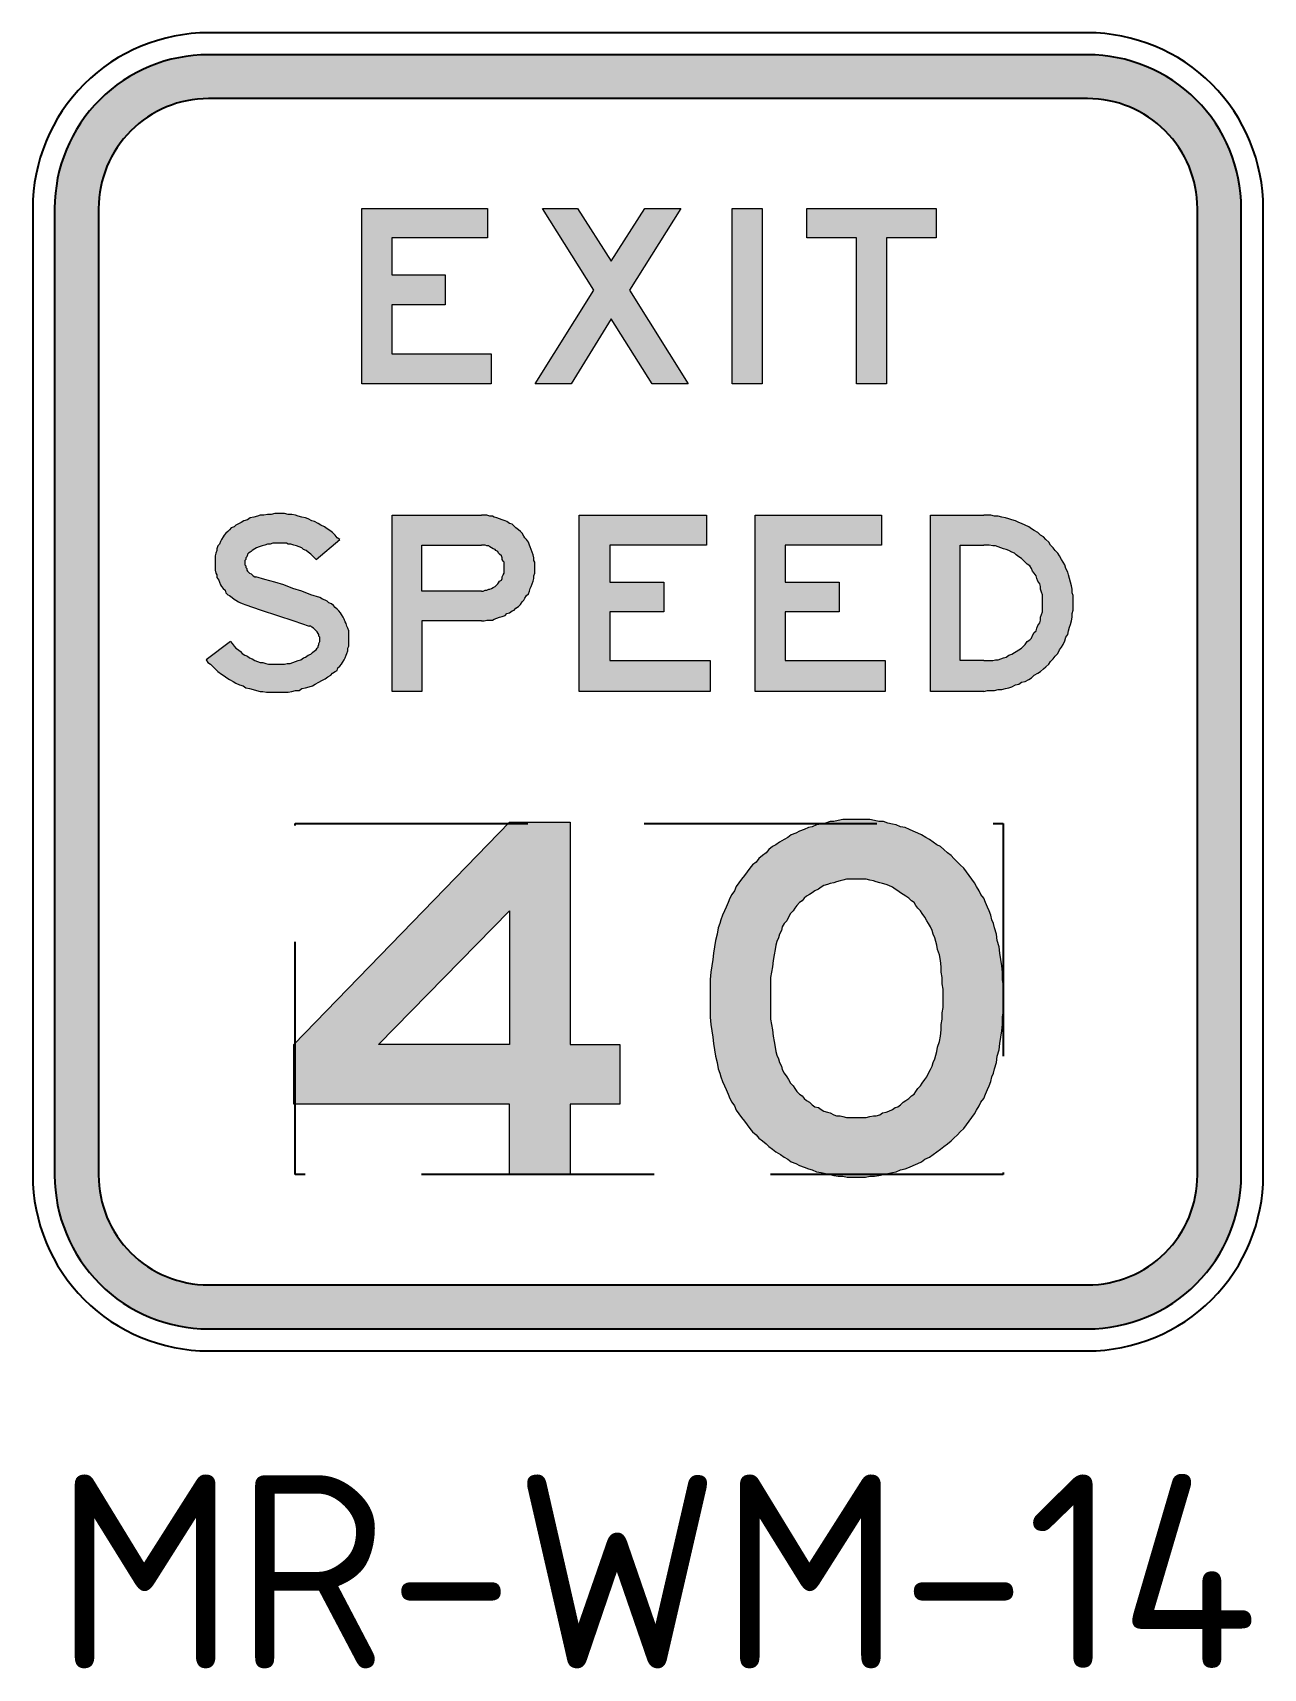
# Model space of a CAD drawing. Extents: x 231.7 to 247.6, y 190.3 to 211.4.
import ezdxf
from ezdxf.enums import TextEntityAlignment as Align

# ---------------------------------------------------------------- set-up
doc = ezdxf.new("R2010")
doc.units = 0
doc.header["$LTSCALE"] = 12
doc.header["$MEASUREMENT"] = 0
doc.linetypes.add('DASHED', pattern=[0.75, 0.5, -0.25])
doc.layers.add('L18', color=4, linetype='CONTINUOUS')
doc.layers.add('T25', color=1, linetype='CONTINUOUS')
doc.styles.add('iso', font='iso3098b.shx')

msp = doc.modelspace()

# ---------------------------------------------------------------- hatches: boundary and pattern name
at = {"layer": 'L18'}
h = msp.add_hatch(color=256, dxfattribs=at)
edge = h.paths.add_edge_path()
edge.add_line((234.001, 194.676), (245.334, 194.676))
edge.add_arc((245.334, 196.659), 1.983, 270, 360)
edge.add_line((247.317, 196.659), (247.317, 209.126))
edge.add_arc((245.334, 209.126), 1.983, 0, 90)
edge.add_line((245.334, 211.109), (234.001, 211.109))
edge.add_arc((234.001, 209.126), 1.983, 90, 180)
edge.add_line((232.017, 209.126), (232.017, 196.659))
edge.add_arc((234.001, 196.659), 1.983, 180, 270)
edge = h.paths.add_edge_path(flags=16)
edge.add_line((234.001, 195.242), (245.334, 195.242))
edge.add_arc((245.334, 196.659), 1.417, 270, 360)
edge.add_line((246.751, 196.659), (246.751, 209.126))
edge.add_arc((245.334, 209.126), 1.417, 0, 90)
edge.add_line((245.334, 210.543), (234.001, 210.543))
edge.add_arc((234.001, 209.126), 1.417, 90, 180)
edge.add_line((232.584, 209.126), (232.584, 196.659))
edge.add_arc((234.001, 196.659), 1.417, 180, 270)
h = msp.add_hatch(color=256, dxfattribs=at)
h.paths.add_polyline_path([(241.714, 209.126), (243.384, 209.126), (243.384, 208.749), (242.742, 208.749), (242.742, 206.862), (242.355, 206.862), (242.355, 208.749), (241.714, 208.749)])
h.paths.add_polyline_path([(240.751, 209.126), (241.138, 209.126), (241.138, 206.862), (240.751, 206.862)])
h.paths.add_polyline_path([(238.307, 209.126), (238.76, 209.126), (239.194, 208.447), (239.628, 209.126), (240.091, 209.126), (239.43, 208.07), (240.185, 206.862), (239.723, 206.862), (239.194, 207.702), (238.675, 206.862), (238.213, 206.862), (238.968, 208.07)])
h.paths.add_polyline_path([(235.977, 209.126), (237.6, 209.126), (237.6, 208.749), (236.364, 208.749), (236.364, 208.268), (237.053, 208.268), (237.053, 207.881), (236.364, 207.881), (236.364, 207.249), (237.647, 207.249), (237.647, 206.862), (235.977, 206.862)])
h = msp.add_hatch(color=256, dxfattribs=at)
h.paths.add_polyline_path([(241.05, 205.169), (242.68, 205.169), (242.68, 204.785), (241.434, 204.785), (241.434, 204.307), (242.133, 204.307), (242.133, 203.923), (241.434, 203.923), (241.434, 203.294), (242.727, 203.294), (242.727, 202.898), (241.05, 202.898)])
h.paths.add_polyline_path([(238.779, 205.169), (240.421, 205.169), (240.421, 204.785), (239.175, 204.785), (239.175, 204.307), (239.873, 204.307), (239.873, 203.923), (239.175, 203.923), (239.175, 203.294), (240.467, 203.294), (240.467, 202.898), (238.779, 202.898)])
h.paths.add_polyline_path([(243.996, 203.294), (243.693, 203.294), (243.693, 204.785), (243.996, 204.785), (244.031, 204.785), (244.066, 204.785), (244.112, 204.773), (244.147, 204.773), (244.182, 204.761), (244.217, 204.75), (244.252, 204.738), (244.287, 204.726), (244.322, 204.715), (244.357, 204.692), (244.392, 204.68), (244.415, 204.657), (244.45, 204.633), (244.485, 204.61), (244.508, 204.587), (244.532, 204.563), (244.555, 204.54), (244.59, 204.517), (244.613, 204.482), (244.625, 204.447), (244.648, 204.424), (244.671, 204.389), (244.683, 204.354), (244.695, 204.319), (244.718, 204.284), (244.73, 204.249), (244.73, 204.214), (244.741, 204.179), (244.753, 204.144), (244.753, 204.109), (244.753, 204.074), (244.753, 204.039), (244.753, 204.004), (244.753, 203.958), (244.753, 203.923), (244.741, 203.888), (244.73, 203.853), (244.73, 203.818), (244.718, 203.783), (244.695, 203.748), (244.683, 203.713), (244.671, 203.678), (244.648, 203.655), (244.625, 203.62), (244.613, 203.585), (244.59, 203.562), (244.555, 203.539), (244.532, 203.504), (244.508, 203.48), (244.485, 203.457), (244.45, 203.434), (244.415, 203.411), (244.392, 203.399), (244.357, 203.376), (244.322, 203.364), (244.287, 203.341), (244.252, 203.329), (244.217, 203.317), (244.182, 203.306), (244.147, 203.306), (244.112, 203.294), (244.066, 203.294), (244.031, 203.294)], flags=16)
h.paths.add_polyline_path([(243.996, 202.898), (243.309, 202.898), (243.309, 205.169), (243.996, 205.169), (244.043, 205.169), (244.089, 205.169), (244.136, 205.157), (244.182, 205.157), (244.229, 205.146), (244.275, 205.134), (244.322, 205.122), (244.357, 205.111), (244.404, 205.099), (244.45, 205.076), (244.485, 205.064), (244.532, 205.041), (244.578, 205.018), (244.613, 204.994), (244.648, 204.971), (244.695, 204.948), (244.73, 204.913), (244.765, 204.889), (244.799, 204.855), (244.834, 204.82), (244.858, 204.785), (244.893, 204.75), (244.916, 204.715), (244.951, 204.68), (244.974, 204.645), (244.997, 204.598), (245.021, 204.563), (245.044, 204.528), (245.056, 204.482), (245.079, 204.435), (245.091, 204.4), (245.102, 204.354), (245.114, 204.307), (245.126, 204.261), (245.137, 204.214), (245.137, 204.167), (245.149, 204.133), (245.149, 204.086), (245.149, 204.039), (245.149, 203.993), (245.149, 203.946), (245.137, 203.9), (245.137, 203.853), (245.126, 203.806), (245.114, 203.76), (245.102, 203.725), (245.091, 203.678), (245.079, 203.632), (245.056, 203.597), (245.044, 203.55), (245.021, 203.504), (244.997, 203.469), (244.974, 203.434), (244.951, 203.387), (244.916, 203.352), (244.893, 203.317), (244.858, 203.282), (244.834, 203.248), (244.799, 203.213), (244.765, 203.189), (244.73, 203.154), (244.695, 203.131), (244.648, 203.108), (244.613, 203.073), (244.578, 203.05), (244.532, 203.026), (244.485, 203.015), (244.45, 202.991), (244.404, 202.98), (244.357, 202.956), (244.322, 202.945), (244.275, 202.933), (244.229, 202.921), (244.182, 202.921), (244.136, 202.91), (244.089, 202.91), (244.043, 202.91)])
h.paths.add_polyline_path([(237.521, 204.191), (236.753, 204.191), (236.753, 204.785), (237.521, 204.785), (237.544, 204.785), (237.568, 204.785), (237.591, 204.773), (237.614, 204.773), (237.626, 204.761), (237.649, 204.75), (237.673, 204.738), (237.696, 204.726), (237.707, 204.715), (237.731, 204.703), (237.742, 204.68), (237.754, 204.668), (237.777, 204.645), (237.789, 204.622), (237.789, 204.598), (237.801, 204.575), (237.812, 204.563), (237.812, 204.54), (237.812, 204.517), (237.812, 204.494), (237.812, 204.47), (237.812, 204.447), (237.812, 204.424), (237.801, 204.4), (237.789, 204.377), (237.789, 204.354), (237.777, 204.331), (237.754, 204.319), (237.742, 204.296), (237.731, 204.284), (237.707, 204.261), (237.696, 204.249), (237.673, 204.237), (237.649, 204.226), (237.626, 204.214), (237.614, 204.214), (237.591, 204.202), (237.568, 204.202), (237.544, 204.191)], flags=16)
h.paths.add_polyline_path([(237.521, 203.806), (236.753, 203.806), (236.753, 202.898), (236.368, 202.898), (236.368, 205.169), (237.521, 205.169), (237.556, 205.169), (237.591, 205.169), (237.626, 205.157), (237.661, 205.157), (237.684, 205.146), (237.719, 205.134), (237.754, 205.122), (237.789, 205.111), (237.824, 205.099), (237.847, 205.087), (237.882, 205.064), (237.917, 205.053), (237.94, 205.029), (237.964, 205.006), (237.999, 204.983), (238.022, 204.959), (238.045, 204.936), (238.068, 204.901), (238.08, 204.878), (238.103, 204.855), (238.127, 204.82), (238.138, 204.785), (238.15, 204.761), (238.162, 204.726), (238.173, 204.692), (238.185, 204.657), (238.197, 204.622), (238.197, 204.587), (238.208, 204.563), (238.208, 204.528), (238.208, 204.494), (238.208, 204.459), (238.208, 204.424), (238.197, 204.389), (238.197, 204.354), (238.185, 204.319), (238.173, 204.284), (238.162, 204.249), (238.15, 204.226), (238.138, 204.191), (238.127, 204.156), (238.103, 204.133), (238.08, 204.098), (238.068, 204.074), (238.045, 204.051), (238.022, 204.016), (237.999, 203.993), (237.964, 203.97), (237.94, 203.946), (237.917, 203.935), (237.882, 203.911), (237.847, 203.9), (237.824, 203.876), (237.789, 203.865), (237.754, 203.853), (237.719, 203.841), (237.684, 203.83), (237.661, 203.818), (237.626, 203.818), (237.591, 203.818), (237.556, 203.806)])
h.paths.add_polyline_path([(234.284, 203.539), (233.969, 203.306), (233.993, 203.271), (234.028, 203.248), (234.062, 203.213), (234.097, 203.178), (234.121, 203.154), (234.167, 203.119), (234.202, 203.096), (234.237, 203.073), (234.272, 203.05), (234.319, 203.026), (234.354, 203.003), (234.4, 202.98), (234.447, 202.968), (234.482, 202.945), (234.528, 202.933), (234.575, 202.921), (234.621, 202.91), (234.668, 202.898), (234.703, 202.898), (234.75, 202.887), (234.796, 202.887), (234.843, 202.887), (234.889, 202.887), (234.936, 202.887), (234.982, 202.887), (235.029, 202.887), (235.076, 202.898), (235.122, 202.91), (235.169, 202.91), (235.204, 202.933), (235.25, 202.945), (235.297, 202.956), (235.343, 202.968), (235.378, 202.991), (235.425, 203.015), (235.46, 203.038), (235.506, 203.061), (235.541, 203.084), (235.576, 203.108), (235.6, 203.131), (235.635, 203.154), (235.658, 203.166), (235.67, 203.201), (235.693, 203.224), (235.716, 203.248), (235.728, 203.271), (235.751, 203.306), (235.763, 203.329), (235.774, 203.364), (235.786, 203.387), (235.798, 203.422), (235.798, 203.457), (235.809, 203.48), (235.809, 203.515), (235.809, 203.55), (235.809, 203.585), (235.809, 203.609), (235.809, 203.643), (235.809, 203.678), (235.798, 203.713), (235.786, 203.737), (235.774, 203.772), (235.763, 203.795), (235.751, 203.83), (235.739, 203.853), (235.716, 203.888), (235.704, 203.911), (235.681, 203.935), (235.658, 203.958), (235.635, 203.981), (235.611, 204.004), (235.588, 204.028), (235.553, 204.039), (235.53, 204.063), (235.506, 204.074), (235.472, 204.086), (235.437, 204.109), (235.32, 204.144), (235.204, 204.191), (235.087, 204.226), (234.971, 204.272), (234.854, 204.307), (234.726, 204.342), (234.61, 204.377), (234.598, 204.377), (234.575, 204.389), (234.563, 204.4), (234.552, 204.412), (234.528, 204.424), (234.517, 204.435), (234.505, 204.447), (234.493, 204.459), (234.493, 204.482), (234.482, 204.494), (234.482, 204.517), (234.47, 204.528), (234.47, 204.552), (234.47, 204.563), (234.47, 204.587), (234.482, 204.598), (234.482, 204.622), (234.493, 204.633), (234.505, 204.657), (234.505, 204.668), (234.517, 204.68), (234.54, 204.692), (234.552, 204.703), (234.563, 204.715), (234.598, 204.738), (234.621, 204.75), (234.656, 204.761), (234.691, 204.773), (234.726, 204.785), (234.761, 204.796), (234.796, 204.796), (234.831, 204.808), (234.866, 204.808), (234.901, 204.808), (234.936, 204.808), (234.971, 204.808), (235.006, 204.808), (235.029, 204.796), (235.064, 204.796), (235.099, 204.785), (235.134, 204.773), (235.169, 204.761), (235.204, 204.75), (235.227, 204.726), (235.262, 204.715), (235.285, 204.692), (235.32, 204.668), (235.343, 204.645), (235.367, 204.622), (235.39, 204.598), (235.693, 204.855), (235.658, 204.878), (235.635, 204.913), (235.6, 204.948), (235.565, 204.971), (235.53, 204.994), (235.495, 205.018), (235.448, 205.041), (235.413, 205.064), (235.367, 205.087), (235.332, 205.099), (235.285, 205.122), (235.25, 205.134), (235.204, 205.146), (235.157, 205.157), (235.122, 205.169), (235.076, 205.181), (235.029, 205.181), (234.982, 205.192), (234.936, 205.192), (234.889, 205.192), (234.854, 205.192), (234.808, 205.181), (234.761, 205.181), (234.715, 205.169), (234.668, 205.169), (234.633, 205.157), (234.586, 205.146), (234.54, 205.134), (234.505, 205.111), (234.458, 205.099), (234.423, 205.076), (234.377, 205.053), (234.354, 205.041), (234.33, 205.018), (234.295, 205.006), (234.272, 204.983), (234.249, 204.959), (234.225, 204.936), (234.202, 204.913), (234.191, 204.889), (234.167, 204.855), (234.156, 204.831), (234.144, 204.796), (234.121, 204.773), (234.109, 204.738), (234.109, 204.715), (234.097, 204.68), (234.086, 204.645), (234.086, 204.622), (234.086, 204.587), (234.086, 204.552), (234.086, 204.517), (234.086, 204.494), (234.086, 204.459), (234.097, 204.424), (234.109, 204.4), (234.109, 204.365), (234.132, 204.331), (234.144, 204.307), (234.156, 204.272), (234.167, 204.249), (234.191, 204.226), (234.214, 204.202), (234.225, 204.167), (234.249, 204.144), (234.272, 204.133), (234.307, 204.109), (234.33, 204.086), (234.354, 204.074), (234.389, 204.051), (234.412, 204.039), (234.447, 204.028), (234.47, 204.016), (234.68, 203.946), (234.889, 203.876), (235.099, 203.806), (235.297, 203.737), (235.32, 203.737), (235.332, 203.725), (235.355, 203.713), (235.367, 203.702), (235.378, 203.69), (235.39, 203.678), (235.402, 203.667), (235.413, 203.643), (235.425, 203.632), (235.425, 203.609), (235.437, 203.597), (235.437, 203.574), (235.437, 203.562), (235.437, 203.539), (235.425, 203.515), (235.425, 203.504), (235.413, 203.48), (235.413, 203.469), (235.402, 203.457), (235.39, 203.434), (235.367, 203.422), (235.343, 203.399), (235.32, 203.376), (235.285, 203.364), (235.25, 203.341), (235.227, 203.329), (235.192, 203.306), (235.157, 203.294), (235.122, 203.282), (235.087, 203.271), (235.052, 203.259), (235.017, 203.259), (234.982, 203.248), (234.947, 203.248), (234.913, 203.248), (234.878, 203.248), (234.843, 203.248), (234.808, 203.248), (234.773, 203.248), (234.738, 203.259), (234.703, 203.271), (234.668, 203.271), (234.633, 203.282), (234.598, 203.294), (234.563, 203.317), (234.528, 203.329), (234.505, 203.352), (234.47, 203.364), (234.435, 203.387), (234.412, 203.411), (234.389, 203.434), (234.354, 203.457), (234.33, 203.48), (234.307, 203.515)])
h = msp.add_hatch(color=256, dxfattribs=at)
h.paths.add_polyline_path([(236.194, 198.345), (237.882, 200.068), (237.882, 198.345)], flags=17)
h.paths.add_polyline_path([(235.099, 198.345), (237.882, 201.21), (238.662, 201.21), (238.662, 198.345), (239.303, 198.345), (239.303, 197.576), (238.662, 197.576), (238.662, 196.668), (237.882, 196.668), (237.882, 197.576), (235.099, 197.576)])
h.paths.add_polyline_path([(242.354, 200.476), (242.319, 200.476), (242.272, 200.476), (242.226, 200.476), (242.179, 200.464), (242.144, 200.453), (242.098, 200.441), (242.063, 200.429), (242.016, 200.418), (241.981, 200.406), (241.935, 200.394), (241.9, 200.371), (241.865, 200.348), (241.818, 200.325), (241.783, 200.301), (241.748, 200.278), (241.713, 200.255), (241.679, 200.231), (241.655, 200.196), (241.62, 200.173), (241.585, 200.138), (241.562, 200.103), (241.539, 200.068), (241.504, 200.033), (241.481, 199.987), (241.457, 199.94), (241.422, 199.905), (241.399, 199.859), (241.387, 199.812), (241.364, 199.766), (241.352, 199.719), (241.329, 199.672), (241.317, 199.626), (241.306, 199.568), (241.294, 199.498), (241.283, 199.428), (241.271, 199.346), (241.259, 199.276), (241.248, 199.207), (241.248, 199.125), (241.248, 199.055), (241.248, 198.974), (241.248, 198.904), (241.248, 198.822), (241.248, 198.752), (241.248, 198.671), (241.259, 198.601), (241.271, 198.531), (241.283, 198.45), (241.294, 198.38), (241.306, 198.31), (241.317, 198.252), (241.329, 198.205), (241.352, 198.158), (241.364, 198.112), (241.387, 198.065), (241.399, 198.019), (241.422, 197.972), (241.457, 197.926), (241.481, 197.891), (241.504, 197.844), (241.539, 197.809), (241.562, 197.774), (241.585, 197.739), (241.62, 197.704), (241.655, 197.681), (241.679, 197.646), (241.713, 197.623), (241.748, 197.6), (241.783, 197.565), (241.818, 197.541), (241.865, 197.53), (241.9, 197.506), (241.935, 197.483), (241.981, 197.471), (242.016, 197.46), (242.063, 197.436), (242.098, 197.425), (242.144, 197.425), (242.179, 197.413), (242.226, 197.402), (242.272, 197.402), (242.319, 197.402), (242.354, 197.402), (242.401, 197.402), (242.447, 197.402), (242.482, 197.402), (242.529, 197.413), (242.575, 197.425), (242.61, 197.425), (242.657, 197.436), (242.692, 197.46), (242.738, 197.471), (242.773, 197.483), (242.82, 197.506), (242.855, 197.53), (242.89, 197.541), (242.925, 197.565), (242.959, 197.6), (242.994, 197.623), (243.029, 197.646), (243.064, 197.681), (243.099, 197.704), (243.123, 197.739), (243.146, 197.774), (243.181, 197.809), (243.204, 197.844), (243.239, 197.891), (243.262, 197.926), (243.286, 197.972), (243.309, 198.019), (243.332, 198.065), (243.344, 198.112), (243.367, 198.158), (243.379, 198.205), (243.39, 198.252), (243.402, 198.31), (243.425, 198.38), (243.437, 198.45), (243.449, 198.531), (243.449, 198.601), (243.46, 198.671), (243.46, 198.752), (243.472, 198.822), (243.472, 198.904), (243.472, 198.974), (243.472, 199.055), (243.46, 199.125), (243.46, 199.207), (243.449, 199.276), (243.449, 199.346), (243.437, 199.428), (243.425, 199.498), (243.402, 199.568), (243.39, 199.626), (243.379, 199.672), (243.367, 199.719), (243.344, 199.766), (243.332, 199.812), (243.309, 199.859), (243.286, 199.905), (243.262, 199.94), (243.239, 199.987), (243.204, 200.033), (243.181, 200.068), (243.146, 200.103), (243.123, 200.138), (243.099, 200.173), (243.064, 200.196), (243.029, 200.231), (242.994, 200.255), (242.959, 200.278), (242.925, 200.301), (242.89, 200.325), (242.855, 200.348), (242.82, 200.371), (242.773, 200.394), (242.738, 200.406), (242.692, 200.418), (242.657, 200.429), (242.61, 200.441), (242.575, 200.453), (242.529, 200.464), (242.482, 200.476), (242.447, 200.476), (242.401, 200.476)], flags=16)
h.paths.add_polyline_path([(242.354, 201.245), (242.296, 201.245), (242.237, 201.245), (242.179, 201.245), (242.121, 201.233), (242.063, 201.221), (242.016, 201.221), (241.958, 201.198), (241.9, 201.186), (241.842, 201.175), (241.783, 201.151), (241.737, 201.14), (241.679, 201.116), (241.62, 201.093), (241.574, 201.07), (241.515, 201.047), (241.469, 201.012), (241.422, 200.988), (241.364, 200.953), (241.317, 200.918), (241.271, 200.895), (241.224, 200.86), (241.189, 200.814), (241.143, 200.779), (241.096, 200.744), (241.061, 200.697), (241.015, 200.662), (240.98, 200.616), (240.945, 200.569), (240.91, 200.522), (240.875, 200.476), (240.84, 200.429), (240.805, 200.383), (240.782, 200.325), (240.747, 200.278), (240.724, 200.231), (240.7, 200.173), (240.677, 200.115), (240.654, 200.068), (240.63, 200.01), (240.607, 199.952), (240.595, 199.905), (240.572, 199.847), (240.561, 199.766), (240.537, 199.684), (240.526, 199.603), (240.514, 199.521), (240.502, 199.439), (240.491, 199.358), (240.479, 199.276), (240.467, 199.183), (240.467, 199.102), (240.467, 199.02), (240.467, 198.939), (240.467, 198.857), (240.467, 198.776), (240.467, 198.694), (240.479, 198.601), (240.491, 198.519), (240.502, 198.438), (240.514, 198.356), (240.526, 198.275), (240.537, 198.193), (240.561, 198.112), (240.572, 198.03), (240.595, 197.972), (240.607, 197.926), (240.63, 197.867), (240.654, 197.809), (240.677, 197.763), (240.7, 197.704), (240.724, 197.646), (240.747, 197.6), (240.782, 197.553), (240.805, 197.495), (240.84, 197.448), (240.875, 197.402), (240.91, 197.355), (240.945, 197.308), (240.98, 197.262), (241.015, 197.215), (241.061, 197.18), (241.096, 197.134), (241.143, 197.099), (241.189, 197.064), (241.224, 197.029), (241.271, 196.994), (241.317, 196.959), (241.376, 196.924), (241.422, 196.889), (241.469, 196.866), (241.515, 196.831), (241.574, 196.808), (241.62, 196.784), (241.679, 196.761), (241.737, 196.738), (241.783, 196.726), (241.842, 196.703), (241.9, 196.691), (241.958, 196.68), (242.016, 196.668), (242.063, 196.656), (242.121, 196.645), (242.179, 196.645), (242.237, 196.633), (242.296, 196.633), (242.354, 196.633), (242.412, 196.633), (242.47, 196.633), (242.529, 196.645), (242.587, 196.645), (242.645, 196.656), (242.703, 196.668), (242.762, 196.68), (242.82, 196.691), (242.866, 196.703), (242.925, 196.726), (242.983, 196.738), (243.041, 196.761), (243.088, 196.784), (243.146, 196.808), (243.192, 196.831), (243.239, 196.866), (243.297, 196.889), (243.344, 196.924), (243.39, 196.959), (243.437, 196.994), (243.484, 197.029), (243.53, 197.064), (243.577, 197.099), (243.612, 197.134), (243.658, 197.18), (243.693, 197.215), (243.74, 197.262), (243.775, 197.308), (243.81, 197.355), (243.845, 197.402), (243.879, 197.448), (243.903, 197.495), (243.938, 197.553), (243.961, 197.6), (243.996, 197.646), (244.019, 197.704), (244.043, 197.763), (244.066, 197.809), (244.089, 197.867), (244.101, 197.926), (244.124, 197.972), (244.136, 198.03), (244.159, 198.112), (244.171, 198.193), (244.194, 198.275), (244.206, 198.356), (244.217, 198.438), (244.229, 198.519), (244.24, 198.601), (244.24, 198.694), (244.252, 198.776), (244.252, 198.857), (244.252, 198.939), (244.252, 199.02), (244.252, 199.102), (244.24, 199.183), (244.24, 199.276), (244.229, 199.358), (244.217, 199.439), (244.206, 199.521), (244.194, 199.603), (244.171, 199.684), (244.159, 199.766), (244.136, 199.847), (244.124, 199.905), (244.101, 199.952), (244.089, 200.01), (244.066, 200.068), (244.043, 200.115), (244.019, 200.173), (243.996, 200.231), (243.961, 200.278), (243.938, 200.325), (243.903, 200.383), (243.879, 200.429), (243.845, 200.476), (243.81, 200.522), (243.775, 200.569), (243.74, 200.616), (243.693, 200.662), (243.658, 200.697), (243.612, 200.744), (243.577, 200.779), (243.53, 200.814), (243.484, 200.86), (243.437, 200.895), (243.39, 200.918), (243.344, 200.953), (243.297, 200.988), (243.251, 201.012), (243.192, 201.047), (243.146, 201.07), (243.088, 201.093), (243.041, 201.116), (242.983, 201.14), (242.925, 201.151), (242.866, 201.175), (242.82, 201.186), (242.762, 201.198), (242.703, 201.221), (242.645, 201.221), (242.587, 201.233), (242.529, 201.245), (242.47, 201.245), (242.412, 201.245)])

# ---------------------------------------------------------------- linework, layer by layer
msp.add_line((231.734, 209.126), (231.734, 209.126), dxfattribs=at)
for points in [[(234.001, 194.392), (245.334, 194.392, 0.414214), (247.601, 196.659), (247.601, 209.126, 0.414214), (245.334, 211.392), (234.001, 211.392, 0.414214), (231.734, 209.126), (231.734, 196.659, 0.414214)], [(234.001, 194.676), (245.334, 194.676, 0.414214), (247.317, 196.659), (247.317, 209.126, 0.414214), (245.334, 211.109), (234.001, 211.109, 0.414214), (232.017, 209.126), (232.017, 196.659, 0.414214)], [(234.001, 195.242), (245.334, 195.242, 0.414214), (246.751, 196.659), (246.751, 209.126, 0.414214), (245.334, 210.543), (234.001, 210.543, 0.414214), (232.584, 209.126), (232.584, 196.659, 0.414214)]]:
    msp.add_lwpolyline(points, format="xyb", close=True, dxfattribs=at)
at = {"layer": 'L18', "lineweight": 0}
for points in [[(235.977, 209.126), (237.6, 209.126), (237.6, 208.749), (236.364, 208.749), (236.364, 208.268), (237.053, 208.268), (237.053, 207.881), (236.364, 207.881), (236.364, 207.249), (237.647, 207.249), (237.647, 206.862), (235.977, 206.862), (235.977, 209.126), (235.977, 209.126)], [(238.307, 209.126), (238.76, 209.126), (239.194, 208.447), (239.628, 209.126), (240.091, 209.126), (239.43, 208.07), (240.185, 206.862), (239.723, 206.862), (239.194, 207.702), (238.675, 206.862), (238.213, 206.862), (238.968, 208.07), (238.307, 209.126), (238.307, 209.126)], [(240.751, 209.126), (241.138, 209.126), (241.138, 206.862), (240.751, 206.862), (240.751, 209.126), (240.751, 209.126)], [(241.714, 209.126), (243.384, 209.126), (243.384, 208.749), (242.742, 208.749), (242.742, 206.862), (242.355, 206.862), (242.355, 208.749), (241.714, 208.749), (241.714, 209.126), (241.714, 209.126)], [(235.39, 204.598), (235.693, 204.855), (235.658, 204.878), (235.635, 204.913), (235.6, 204.948), (235.565, 204.971), (235.53, 204.994), (235.495, 205.018), (235.448, 205.041), (235.413, 205.064), (235.367, 205.087), (235.332, 205.099), (235.285, 205.122), (235.25, 205.134), (235.204, 205.146), (235.157, 205.157), (235.122, 205.169), (235.076, 205.181), (235.029, 205.181), (234.982, 205.192), (234.936, 205.192), (234.889, 205.192), (234.854, 205.192), (234.808, 205.181), (234.761, 205.181), (234.715, 205.169), (234.668, 205.169), (234.633, 205.157), (234.586, 205.146), (234.54, 205.134), (234.505, 205.111), (234.458, 205.099), (234.423, 205.076), (234.377, 205.053), (234.354, 205.041), (234.33, 205.018), (234.295, 205.006), (234.272, 204.983), (234.249, 204.959), (234.225, 204.936), (234.202, 204.913), (234.191, 204.889), (234.167, 204.855), (234.156, 204.831), (234.144, 204.796), (234.121, 204.773), (234.109, 204.738), (234.109, 204.715), (234.097, 204.68), (234.086, 204.645), (234.086, 204.622), (234.086, 204.587), (234.086, 204.552), (234.086, 204.517), (234.086, 204.494), (234.086, 204.459), (234.097, 204.424), (234.109, 204.4), (234.109, 204.365), (234.132, 204.331), (234.144, 204.307), (234.156, 204.272), (234.167, 204.249), (234.191, 204.226), (234.214, 204.202), (234.225, 204.167), (234.249, 204.144), (234.272, 204.133), (234.307, 204.109), (234.33, 204.086), (234.354, 204.074), (234.389, 204.051), (234.412, 204.039), (234.447, 204.028), (234.47, 204.016), (234.68, 203.946), (234.889, 203.876), (235.099, 203.806), (235.297, 203.737)], [(237.521, 203.806), (236.753, 203.806), (236.753, 202.898), (236.368, 202.898), (236.368, 205.169)], [(236.368, 205.169), (237.521, 205.169)], [(238.208, 204.494), (238.208, 204.528), (238.208, 204.563), (238.197, 204.587), (238.197, 204.622), (238.185, 204.657), (238.173, 204.692), (238.162, 204.726), (238.15, 204.761), (238.138, 204.785), (238.127, 204.82), (238.103, 204.855), (238.08, 204.878), (238.068, 204.901), (238.045, 204.936), (238.022, 204.959), (237.999, 204.983), (237.964, 205.006), (237.94, 205.029), (237.917, 205.053), (237.882, 205.064), (237.847, 205.087), (237.824, 205.099), (237.789, 205.111), (237.754, 205.122), (237.719, 205.134), (237.684, 205.146), (237.661, 205.157), (237.626, 205.157), (237.591, 205.169), (237.556, 205.169), (237.521, 205.169)], [(238.779, 205.169), (240.421, 205.169), (240.421, 204.785), (239.175, 204.785), (239.175, 204.307), (239.873, 204.307), (239.873, 203.923), (239.175, 203.923), (239.175, 203.294), (240.467, 203.294), (240.467, 202.898), (238.779, 202.898), (238.779, 205.169), (238.779, 205.169)], [(241.05, 205.169), (242.68, 205.169), (242.68, 204.785), (241.434, 204.785), (241.434, 204.307), (242.133, 204.307), (242.133, 203.923), (241.434, 203.923), (241.434, 203.294), (242.727, 203.294), (242.727, 202.898), (241.05, 202.898), (241.05, 205.169), (241.05, 205.169)], [(243.996, 202.898), (243.309, 202.898), (243.309, 205.169)], [(243.309, 205.169), (243.996, 205.169)], [(245.149, 204.039), (245.149, 204.086), (245.149, 204.133), (245.137, 204.167), (245.137, 204.214), (245.126, 204.261), (245.114, 204.307), (245.102, 204.354), (245.091, 204.4), (245.079, 204.435), (245.056, 204.482), (245.044, 204.528), (245.021, 204.563), (244.997, 204.598), (244.974, 204.645), (244.951, 204.68), (244.916, 204.715), (244.893, 204.75), (244.858, 204.785), (244.834, 204.82), (244.799, 204.855), (244.765, 204.889), (244.73, 204.913), (244.695, 204.948), (244.648, 204.971), (244.613, 204.994), (244.578, 205.018), (244.532, 205.041), (244.485, 205.064), (244.45, 205.076), (244.404, 205.099), (244.357, 205.111), (244.322, 205.122), (244.275, 205.134), (244.229, 205.146), (244.182, 205.157), (244.136, 205.157), (244.089, 205.169), (244.043, 205.169), (243.996, 205.169)], [(234.563, 204.715), (234.552, 204.703), (234.54, 204.692), (234.517, 204.68), (234.505, 204.668), (234.505, 204.657), (234.493, 204.633), (234.482, 204.622), (234.482, 204.598), (234.47, 204.587), (234.47, 204.563), (234.47, 204.552), (234.47, 204.528), (234.482, 204.517), (234.482, 204.494), (234.493, 204.482), (234.493, 204.459), (234.505, 204.447), (234.517, 204.435), (234.528, 204.424), (234.552, 204.412), (234.563, 204.4), (234.575, 204.389), (234.598, 204.377), (234.61, 204.377)], [(235.39, 204.598), (235.367, 204.622), (235.343, 204.645), (235.32, 204.668), (235.285, 204.692), (235.262, 204.715), (235.227, 204.726), (235.204, 204.75), (235.169, 204.761), (235.134, 204.773), (235.099, 204.785), (235.064, 204.796), (235.029, 204.796), (235.006, 204.808), (234.971, 204.808), (234.936, 204.808), (234.901, 204.808), (234.866, 204.808), (234.831, 204.808), (234.796, 204.796), (234.761, 204.796), (234.726, 204.785), (234.691, 204.773), (234.656, 204.761), (234.621, 204.75), (234.598, 204.738), (234.563, 204.715)], [(237.521, 204.191), (236.753, 204.191), (236.753, 204.785)], [(236.753, 204.785), (237.521, 204.785)], [(237.812, 204.494), (237.812, 204.517), (237.812, 204.54), (237.812, 204.563), (237.801, 204.575), (237.789, 204.598), (237.789, 204.622), (237.777, 204.645), (237.754, 204.668), (237.742, 204.68), (237.731, 204.703), (237.707, 204.715), (237.696, 204.726), (237.673, 204.738), (237.649, 204.75), (237.626, 204.761), (237.614, 204.773), (237.591, 204.773), (237.568, 204.785), (237.544, 204.785), (237.521, 204.785)], [(243.996, 203.294), (243.693, 203.294), (243.693, 204.785)], [(243.693, 204.785), (243.996, 204.785)], [(244.753, 204.039), (244.753, 204.074), (244.753, 204.109), (244.753, 204.144), (244.741, 204.179), (244.73, 204.214), (244.73, 204.249), (244.718, 204.284), (244.695, 204.319), (244.683, 204.354), (244.671, 204.389), (244.648, 204.424), (244.625, 204.447), (244.613, 204.482), (244.59, 204.517), (244.555, 204.54), (244.532, 204.563), (244.508, 204.587), (244.485, 204.61), (244.45, 204.633), (244.415, 204.657), (244.392, 204.68), (244.357, 204.692), (244.322, 204.715), (244.287, 204.726), (244.252, 204.738), (244.217, 204.75), (244.182, 204.761), (244.147, 204.773), (244.112, 204.773), (244.066, 204.785), (244.031, 204.785), (243.996, 204.785)], [(237.521, 204.191), (237.544, 204.191), (237.568, 204.202), (237.591, 204.202), (237.614, 204.214), (237.626, 204.214), (237.649, 204.226), (237.673, 204.237), (237.696, 204.249), (237.707, 204.261), (237.731, 204.284), (237.742, 204.296), (237.754, 204.319), (237.777, 204.331), (237.789, 204.354), (237.789, 204.377), (237.801, 204.4), (237.812, 204.424), (237.812, 204.447), (237.812, 204.47), (237.812, 204.494)], [(237.521, 203.806), (237.556, 203.806), (237.591, 203.818), (237.626, 203.818), (237.661, 203.818), (237.684, 203.83), (237.719, 203.841), (237.754, 203.853), (237.789, 203.865), (237.824, 203.876), (237.847, 203.9), (237.882, 203.911), (237.917, 203.935), (237.94, 203.946), (237.964, 203.97), (237.999, 203.993), (238.022, 204.016), (238.045, 204.051), (238.068, 204.074), (238.08, 204.098), (238.103, 204.133), (238.127, 204.156), (238.138, 204.191), (238.15, 204.226), (238.162, 204.249), (238.173, 204.284), (238.185, 204.319), (238.197, 204.354), (238.197, 204.389), (238.208, 204.424), (238.208, 204.459), (238.208, 204.494)], [(233.969, 203.306), (233.993, 203.271), (234.028, 203.248), (234.062, 203.213), (234.097, 203.178), (234.121, 203.154), (234.167, 203.119), (234.202, 203.096), (234.237, 203.073), (234.272, 203.05), (234.319, 203.026), (234.354, 203.003), (234.4, 202.98), (234.447, 202.968), (234.482, 202.945), (234.528, 202.933), (234.575, 202.921), (234.621, 202.91), (234.668, 202.898), (234.703, 202.898), (234.75, 202.887), (234.796, 202.887), (234.843, 202.887), (234.889, 202.887), (234.936, 202.887), (234.982, 202.887), (235.029, 202.887), (235.076, 202.898), (235.122, 202.91), (235.169, 202.91), (235.204, 202.933), (235.25, 202.945), (235.297, 202.956), (235.343, 202.968), (235.378, 202.991), (235.425, 203.015), (235.46, 203.038), (235.506, 203.061), (235.541, 203.084), (235.576, 203.108), (235.6, 203.131), (235.635, 203.154), (235.658, 203.166), (235.67, 203.201), (235.693, 203.224), (235.716, 203.248), (235.728, 203.271), (235.751, 203.306), (235.763, 203.329), (235.774, 203.364), (235.786, 203.387), (235.798, 203.422), (235.798, 203.457), (235.809, 203.48), (235.809, 203.515), (235.809, 203.55), (235.809, 203.585), (235.809, 203.609), (235.809, 203.643), (235.809, 203.678), (235.798, 203.713), (235.786, 203.737), (235.774, 203.772), (235.763, 203.795), (235.751, 203.83), (235.739, 203.853), (235.716, 203.888), (235.704, 203.911), (235.681, 203.935), (235.658, 203.958), (235.635, 203.981), (235.611, 204.004), (235.588, 204.028), (235.553, 204.039), (235.53, 204.063), (235.506, 204.074), (235.472, 204.086), (235.437, 204.109), (235.32, 204.144), (235.204, 204.191), (235.087, 204.226), (234.971, 204.272), (234.854, 204.307), (234.726, 204.342), (234.61, 204.377)], [(243.996, 203.294), (244.031, 203.294), (244.066, 203.294), (244.112, 203.294), (244.147, 203.306), (244.182, 203.306), (244.217, 203.317), (244.252, 203.329), (244.287, 203.341), (244.322, 203.364), (244.357, 203.376), (244.392, 203.399), (244.415, 203.411), (244.45, 203.434), (244.485, 203.457), (244.508, 203.48), (244.532, 203.504), (244.555, 203.539), (244.59, 203.562), (244.613, 203.585), (244.625, 203.62), (244.648, 203.655), (244.671, 203.678), (244.683, 203.713), (244.695, 203.748), (244.718, 203.783), (244.73, 203.818), (244.73, 203.853), (244.741, 203.888), (244.753, 203.923), (244.753, 203.958), (244.753, 204.004), (244.753, 204.039)], [(243.996, 202.898), (244.043, 202.91), (244.089, 202.91), (244.136, 202.91), (244.182, 202.921), (244.229, 202.921), (244.275, 202.933), (244.322, 202.945), (244.357, 202.956), (244.404, 202.98), (244.45, 202.991), (244.485, 203.015), (244.532, 203.026), (244.578, 203.05), (244.613, 203.073), (244.648, 203.108), (244.695, 203.131), (244.73, 203.154), (244.765, 203.189), (244.799, 203.213), (244.834, 203.248), (244.858, 203.282), (244.893, 203.317), (244.916, 203.352), (244.951, 203.387), (244.974, 203.434), (244.997, 203.469), (245.021, 203.504), (245.044, 203.55), (245.056, 203.597), (245.079, 203.632), (245.091, 203.678), (245.102, 203.725), (245.114, 203.76), (245.126, 203.806), (245.137, 203.853), (245.137, 203.9), (245.149, 203.946), (245.149, 203.993), (245.149, 204.039)], [(235.367, 203.422), (235.39, 203.434), (235.402, 203.457), (235.413, 203.469), (235.413, 203.48), (235.425, 203.504), (235.425, 203.515), (235.437, 203.539), (235.437, 203.562), (235.437, 203.574), (235.437, 203.597), (235.425, 203.609), (235.425, 203.632), (235.413, 203.643), (235.402, 203.667), (235.39, 203.678), (235.378, 203.69), (235.367, 203.702), (235.355, 203.713), (235.332, 203.725), (235.32, 203.737), (235.297, 203.737)], [(234.284, 203.539), (233.969, 203.306)], [(234.284, 203.539), (234.307, 203.515), (234.33, 203.48), (234.354, 203.457), (234.389, 203.434), (234.412, 203.411), (234.435, 203.387), (234.47, 203.364), (234.505, 203.352), (234.528, 203.329), (234.563, 203.317), (234.598, 203.294), (234.633, 203.282), (234.668, 203.271), (234.703, 203.271), (234.738, 203.259), (234.773, 203.248), (234.808, 203.248), (234.843, 203.248), (234.878, 203.248), (234.913, 203.248), (234.947, 203.248), (234.982, 203.248), (235.017, 203.259), (235.052, 203.259), (235.087, 203.271), (235.122, 203.282), (235.157, 203.294), (235.192, 203.306), (235.227, 203.329), (235.25, 203.341), (235.285, 203.364), (235.32, 203.376), (235.343, 203.399), (235.367, 203.422)], [(242.354, 201.245), (242.296, 201.245), (242.237, 201.245), (242.179, 201.245), (242.121, 201.233), (242.063, 201.221), (242.016, 201.221), (241.958, 201.198), (241.9, 201.186), (241.842, 201.175), (241.783, 201.151), (241.737, 201.14), (241.679, 201.116), (241.62, 201.093), (241.574, 201.07), (241.515, 201.047), (241.469, 201.012), (241.422, 200.988), (241.364, 200.953), (241.317, 200.918), (241.271, 200.895), (241.224, 200.86), (241.189, 200.814), (241.143, 200.779), (241.096, 200.744), (241.061, 200.697), (241.015, 200.662), (240.98, 200.616), (240.945, 200.569)], [(243.775, 200.569), (243.74, 200.616), (243.693, 200.662), (243.658, 200.697), (243.612, 200.744), (243.577, 200.779), (243.53, 200.814), (243.484, 200.86), (243.437, 200.895), (243.39, 200.918), (243.344, 200.953), (243.297, 200.988), (243.251, 201.012), (243.192, 201.047), (243.146, 201.07), (243.088, 201.093), (243.041, 201.116), (242.983, 201.14), (242.925, 201.151), (242.866, 201.175), (242.82, 201.186), (242.762, 201.198), (242.703, 201.221), (242.645, 201.221), (242.587, 201.233), (242.529, 201.245), (242.47, 201.245), (242.412, 201.245), (242.354, 201.245)], [(235.099, 198.345), (237.882, 201.21), (238.662, 201.21), (238.662, 198.345), (239.303, 198.345), (239.303, 197.576), (238.662, 197.576), (238.662, 196.668), (237.882, 196.668), (237.882, 197.576), (235.099, 197.576), (235.099, 198.345), (235.099, 198.345)], [(240.945, 200.569), (240.91, 200.522), (240.875, 200.476), (240.84, 200.429), (240.805, 200.383), (240.782, 200.325), (240.747, 200.278), (240.724, 200.231), (240.7, 200.173), (240.677, 200.115), (240.654, 200.068), (240.63, 200.01), (240.607, 199.952), (240.595, 199.905), (240.572, 199.847)], [(242.354, 200.476), (242.319, 200.476), (242.272, 200.476), (242.226, 200.476), (242.179, 200.464), (242.144, 200.453), (242.098, 200.441), (242.063, 200.429), (242.016, 200.418), (241.981, 200.406), (241.935, 200.394), (241.9, 200.371), (241.865, 200.348), (241.818, 200.325), (241.783, 200.301), (241.748, 200.278), (241.713, 200.255), (241.679, 200.231), (241.655, 200.196), (241.62, 200.173), (241.585, 200.138), (241.562, 200.103), (241.539, 200.068)], [(243.181, 200.068), (243.146, 200.103), (243.123, 200.138), (243.099, 200.173), (243.064, 200.196), (243.029, 200.231), (242.994, 200.255), (242.959, 200.278), (242.925, 200.301), (242.89, 200.325), (242.855, 200.348), (242.82, 200.371), (242.773, 200.394), (242.738, 200.406), (242.692, 200.418), (242.657, 200.429), (242.61, 200.441), (242.575, 200.453), (242.529, 200.464), (242.482, 200.476), (242.447, 200.476), (242.401, 200.476), (242.354, 200.476)], [(244.136, 199.847), (244.124, 199.905), (244.101, 199.952), (244.089, 200.01), (244.066, 200.068), (244.043, 200.115), (244.019, 200.173), (243.996, 200.231), (243.961, 200.278), (243.938, 200.325), (243.903, 200.383), (243.879, 200.429), (243.845, 200.476), (243.81, 200.522), (243.775, 200.569)], [(236.194, 198.345), (237.882, 200.068), (237.882, 198.345), (236.194, 198.345), (236.194, 198.345)], [(241.539, 200.068), (241.504, 200.033), (241.481, 199.987), (241.457, 199.94), (241.422, 199.905), (241.399, 199.859), (241.387, 199.812), (241.364, 199.766), (241.352, 199.719), (241.329, 199.672), (241.317, 199.626), (241.306, 199.568)], [(243.402, 199.568), (243.39, 199.626), (243.379, 199.672), (243.367, 199.719), (243.344, 199.766), (243.332, 199.812), (243.309, 199.859), (243.286, 199.905), (243.262, 199.94), (243.239, 199.987), (243.204, 200.033), (243.181, 200.068)], [(240.572, 199.847), (240.561, 199.766), (240.537, 199.684), (240.526, 199.603), (240.514, 199.521), (240.502, 199.439), (240.491, 199.358), (240.479, 199.276), (240.467, 199.183), (240.467, 199.102), (240.467, 199.02), (240.467, 198.939), (240.467, 198.857), (240.467, 198.776), (240.467, 198.694), (240.479, 198.601), (240.491, 198.519), (240.502, 198.438), (240.514, 198.356), (240.526, 198.275), (240.537, 198.193), (240.561, 198.112), (240.572, 198.03)], [(244.136, 198.03), (244.159, 198.112), (244.171, 198.193), (244.194, 198.275), (244.206, 198.356), (244.217, 198.438), (244.229, 198.519), (244.24, 198.601), (244.24, 198.694), (244.252, 198.776), (244.252, 198.857), (244.252, 198.939), (244.252, 199.02), (244.252, 199.102), (244.24, 199.183), (244.24, 199.276), (244.229, 199.358), (244.217, 199.439), (244.206, 199.521), (244.194, 199.603), (244.171, 199.684), (244.159, 199.766), (244.136, 199.847)], [(241.306, 199.568), (241.294, 199.498), (241.283, 199.428), (241.271, 199.346), (241.259, 199.276), (241.248, 199.207), (241.248, 199.125), (241.248, 199.055), (241.248, 198.974), (241.248, 198.904), (241.248, 198.822), (241.248, 198.752), (241.248, 198.671), (241.259, 198.601), (241.271, 198.531), (241.283, 198.45), (241.294, 198.38), (241.306, 198.31)], [(243.402, 198.31), (243.425, 198.38), (243.437, 198.45), (243.449, 198.531), (243.449, 198.601), (243.46, 198.671), (243.46, 198.752), (243.472, 198.822), (243.472, 198.904), (243.472, 198.974), (243.472, 199.055), (243.46, 199.125), (243.46, 199.207), (243.449, 199.276), (243.449, 199.346), (243.437, 199.428), (243.425, 199.498), (243.402, 199.568)], [(241.306, 198.31), (241.317, 198.252), (241.329, 198.205), (241.352, 198.158), (241.364, 198.112), (241.387, 198.065), (241.399, 198.019), (241.422, 197.972), (241.457, 197.926), (241.481, 197.891), (241.504, 197.844), (241.539, 197.809)], [(243.181, 197.809), (243.204, 197.844), (243.239, 197.891), (243.262, 197.926), (243.286, 197.972), (243.309, 198.019), (243.332, 198.065), (243.344, 198.112), (243.367, 198.158), (243.379, 198.205), (243.39, 198.252), (243.402, 198.31)], [(240.572, 198.03), (240.595, 197.972), (240.607, 197.926), (240.63, 197.867), (240.654, 197.809), (240.677, 197.763), (240.7, 197.704), (240.724, 197.646), (240.747, 197.6), (240.782, 197.553), (240.805, 197.495), (240.84, 197.448), (240.875, 197.402), (240.91, 197.355), (240.945, 197.308)], [(243.775, 197.308), (243.81, 197.355), (243.845, 197.402), (243.879, 197.448), (243.903, 197.495), (243.938, 197.553), (243.961, 197.6), (243.996, 197.646), (244.019, 197.704), (244.043, 197.763), (244.066, 197.809), (244.089, 197.867), (244.101, 197.926), (244.124, 197.972), (244.136, 198.03)], [(241.539, 197.809), (241.562, 197.774), (241.585, 197.739), (241.62, 197.704), (241.655, 197.681), (241.679, 197.646), (241.713, 197.623), (241.748, 197.6), (241.783, 197.565), (241.818, 197.541), (241.865, 197.53), (241.9, 197.506), (241.935, 197.483), (241.981, 197.471), (242.016, 197.46), (242.063, 197.436), (242.098, 197.425), (242.144, 197.425), (242.179, 197.413), (242.226, 197.402), (242.272, 197.402), (242.319, 197.402), (242.354, 197.402)], [(242.354, 197.402), (242.401, 197.402), (242.447, 197.402), (242.482, 197.402), (242.529, 197.413), (242.575, 197.425), (242.61, 197.425), (242.657, 197.436), (242.692, 197.46), (242.738, 197.471), (242.773, 197.483), (242.82, 197.506), (242.855, 197.53), (242.89, 197.541), (242.925, 197.565), (242.959, 197.6), (242.994, 197.623), (243.029, 197.646), (243.064, 197.681), (243.099, 197.704), (243.123, 197.739), (243.146, 197.774), (243.181, 197.809)], [(240.945, 197.308), (240.98, 197.262), (241.015, 197.215), (241.061, 197.18), (241.096, 197.134), (241.143, 197.099), (241.189, 197.064), (241.224, 197.029), (241.271, 196.994), (241.317, 196.959), (241.376, 196.924), (241.422, 196.889), (241.469, 196.866), (241.515, 196.831), (241.574, 196.808), (241.62, 196.784), (241.679, 196.761), (241.737, 196.738), (241.783, 196.726), (241.842, 196.703), (241.9, 196.691), (241.958, 196.68), (242.016, 196.668), (242.063, 196.656), (242.121, 196.645), (242.179, 196.645), (242.237, 196.633), (242.296, 196.633), (242.354, 196.633), (242.412, 196.633), (242.47, 196.633), (242.529, 196.645), (242.587, 196.645), (242.645, 196.656), (242.703, 196.668), (242.762, 196.68), (242.82, 196.691), (242.866, 196.703), (242.925, 196.726), (242.983, 196.738), (243.041, 196.761), (243.088, 196.784), (243.146, 196.808), (243.192, 196.831), (243.239, 196.866), (243.297, 196.889), (243.344, 196.924), (243.39, 196.959), (243.437, 196.994), (243.484, 197.029), (243.53, 197.064), (243.577, 197.099), (243.612, 197.134), (243.658, 197.18), (243.693, 197.215), (243.74, 197.262), (243.775, 197.308)]]:
    msp.add_lwpolyline(points, dxfattribs=at)
at = {"layer": 'L18', "linetype": 'DASHED', "ltscale": 0.5}
msp.add_lwpolyline([(235.117, 201.193), (244.246, 201.193), (244.246, 196.668), (235.117, 196.668)], close=True, dxfattribs=at)

# ---------------------------------------------------------------- texts
at = {"layer": 'T25', "style": 'iso'}
msp.add_text('MR-WM-14', height=2.5, dxfattribs=at).set_placement((239.777, 190.298), align=Align.CENTER)

doc.saveas('drawing.dxf')
